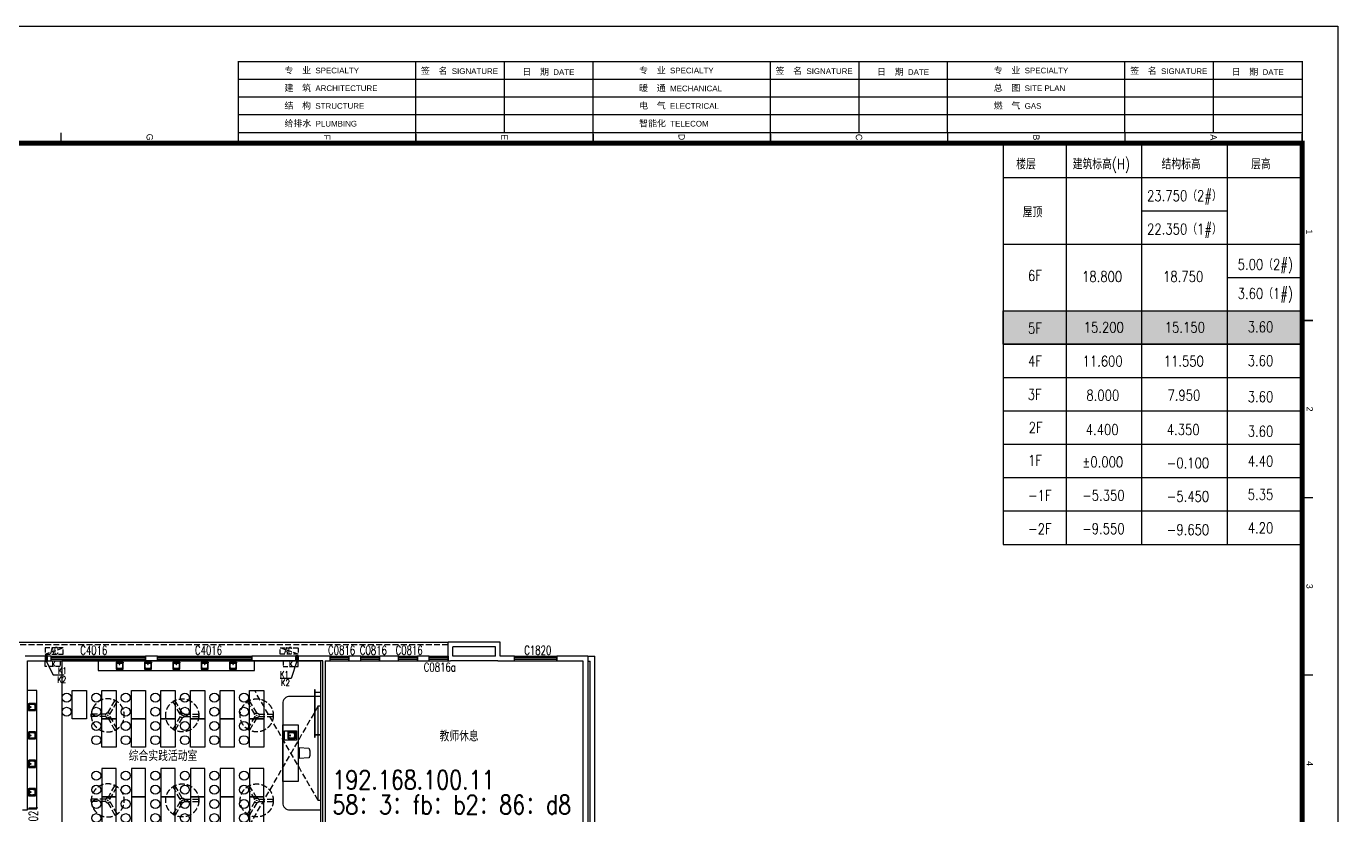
# Model space of a CAD drawing. Extents: x 447078 to 1776277, y 243534 to 519428.
# Drawn here: x 1417447 to 1472920, y 485834 to 519203 of the extents above; entities that cross this region are included whole.
import ezdxf
from ezdxf.enums import TextEntityAlignment as Align
from ezdxf.xclip import XClip

# ---------------------------------------------------------------- set-up
doc = ezdxf.new("R2010")
doc.units = 0
doc.header["$LTSCALE"] = 1000
doc.header["$MEASUREMENT"] = 0
doc.header["$XCLIPFRAME"] = 2
for name, pattern in [('AP-02-RETAIL$0$DASH', [0.35, 0.25, -0.1]), ('DASH', [0.35, 0.25, -0.1]), ('HIDDEN3', [1.905, 1.27, -0.635])]:
    doc.linetypes.add(name, pattern=pattern)
for name, color, linetype in [('A-APRO', 11, 'Continuous'), ('A-EQPM-MECH', 191, 'Continuous'), ('A-FIXT-DASH', 211, 'HIDDEN3'), ('A-FURN', 251, 'Continuous'), ('A-OVER', 23, 'Continuous'), ('A-WALL', 140, 'Continuous'), ('A-WALL-HATH', 8, 'Continuous'), ('A-WIND', 2, 'Continuous'), ('A-WIND-IDEN', 4, 'Continuous'), ('G-0-XREF', 2, 'Continuous'), ('G-ANNO-NOTE', 80, 'Continuous'), ('图框CCDI_B0GA0+0.00$0$G-ANNO-TEXT', 33, 'Continuous'), ('图框CCDI_B0GA0+0.00$0$G-BORD', 3, 'Continuous'), ('家具', 9, 'Continuous')]:
    doc.layers.add(name, color=color, linetype=linetype)
doc.layers.add('A门禁安装位置', color=1, linetype='Continuous', lineweight=30)
doc.styles.add('_TCH_DIM', font='SIMPLEX', dxfattribs={"bigfont": 'GBCBIG'})
doc.styles.add('_TCH_WINDOW', font='SIMPLEX', dxfattribs={"height": 3.5, "bigfont": 'GBCBIG'})
doc.styles.add('CCDI-TOG-02', font='simplex.shx', dxfattribs={"width": 0.8, "bigfont": 'zjdz.shx'})
doc.styles.add('CCDI_T_G02', font='simplex.shx', dxfattribs={"width": 0.8, "bigfont": 'zjdz.shx'})
doc.styles.add('Note$0$CCDI-TOG-02', font='simplex.shx', dxfattribs={"width": 0.8, "bigfont": 'zjdz.shx'})
doc.styles.add('图框CCDI_B0GA0+0.00$0$CCDI_T_G01', font='')
doc.styles.get('图框CCDI_B0GA0+0.00$0$CCDI_T_G01').set_extended_font_data('Arial')

# ---------------------------------------------------------------- blocks, each defined once
blk = doc.blocks.new('图框CCDI_B0GA0+0.00')
at = {"layer": '图框CCDI_B0GA0+0.00$0$G-BORD'}
for p, q in [((8300, 83150), (8300, 83400)), ((13300, 83150), (13300, 83400)), ((1500, 83100), (1500, 53100)), ((2000, 83100), (2000, 53100)), ((2500, 83100), (2500, 53100)), ((3300, 83100), (3050, 83100)), ((3300, 83100), (3050, 83100)), ((3000, 80600), (1000, 80600)), ((3000, 78100), (1000, 78100)), ((3050, 78100), (3300, 78100)), ((3000, 73100), (1000, 73100)), ((3050, 73100), (3300, 73100)), ((3000, 70600), (1000, 70600)), ((3000, 68100), (1000, 68100)), ((3050, 68100), (3300, 68100)), ((3000, 63100), (1000, 63100)), ((3050, 63100), (3300, 63100)), ((3000, 60600), (1000, 60600)), ((3000, 58100), (1000, 58100)), ((3050, 58100), (3300, 58100)), ((3300, 53100), (3050, 53100)), ((3300, 53100), (3050, 53100)), ((3300, 48100), (3050, 48100)), ((3300, 48100), (3050, 48100))]:
    blk.add_line(p, q, dxfattribs=at)
blk.add_lwpolyline([(0, 84100), (118900, 84100), (118900, 0), (0, 0)], close=True, dxfattribs=at)
at = {"layer": '图框CCDI_B0GA0+0.00$0$G-BORD', "const_width": 35}
for points in [[(8300, 83400), (8300, 83100)], [(13300, 83400), (13300, 83100)], [(18300, 83100), (18300, 83400)], [(3000, 83100), (3000, 53100)], [(3300, 83100), (3300, 63100)], [(3300, 78100), (3000, 78100)], [(3300, 73100), (3000, 73100)], [(3300, 68100), (3000, 68100)], [(3300, 63100), (3000, 63100)], [(3300, 58100), (3000, 58100)], [(3300, 48100), (3000, 48100)]]:
    blk.add_lwpolyline(points, dxfattribs=at)
at = {"layer": '图框CCDI_B0GA0+0.00$0$G-BORD'}
blk.add_lwpolyline([(3300, 83100, 35, 35, 0), (1000, 83100, 35, 35, 0), (1000, 53100, 35, 35, 0), (3300, 53100, 0, 0, 0)], format="xyseb", dxfattribs=at)
at = {"layer": '图框CCDI_B0GA0+0.00$0$G-BORD', "const_width": 140}
blk.add_lwpolyline([(3300, 83100), (117900, 83100), (117900, 1000), (3300, 1000)], close=True, dxfattribs=at)
at = {"layer": '图框CCDI_B0GA0+0.00$0$G-ANNO-TEXT', "style": '图框CCDI_B0GA0+0.00$0$CCDI_T_G01'}
for s, p in [('1', (5800, 83295)), ('2', (10800, 83309)), ('3', (15800, 83307)), ('4', (20800, 83311)), ('A', (3134, 80600)), ('B', (3137, 75600)), ('C', (3129, 70600)), ('D', (3126, 65600)), ('E', (3128, 60600)), ('F', (3130, 55600)), ('G', (3130, 50600))]:
    blk.add_text(s, height=180, dxfattribs=at).set_placement(p, align=Align.MIDDLE_CENTER)
at = {"layer": '图框CCDI_B0GA0+0.00$0$G-ANNO-TEXT', "char_height": 200, "rotation": 90, "style": '图框CCDI_B0GA0+0.00$0$CCDI_T_G01'}
for s, insert, width, attachment_point, line_spacing_factor in [('{\\fSimSun|b0|i0|c134|p54;\\H0.9x;日  期 \\fArial|b0|i0|c0|p39;\\H0.8889x;DATE}', (1295, 81841), 2500, 5, 0.96), ('{\\fSimSun|b0|i0|c134|p54;\\H0.9x;签  名 \\fArial|b0|i0|c0|p34;\\H0.8889x;SIGNATURE}', (1268, 78246), 3400, 4, 0.9), ('{\\fSimSun|b0|i0|c134|p54;\\H0.9x;专  业\\fSimSun|b0|i0|c0|p54; \\fArial|b0|i0|c0|p34;\\H0.8889x;SPECIALTY}', (1250, 74400), 5000, 4, 0.9), ('{\\fSimSun|b0|i0|c134|p54;\\H0.9x;总  图\\fSimSun|b0|i0|c0|p54; \\fArial|b0|i0|c0|p34;\\H0.8889x;SITE PLAN}', (1750, 74400), 3400, 4, 0.9), ('{\\fSimSun|b0|i0|c134|p54;\\H0.9x;燃  气\\fSimSun|b0|i0|c0|p54; \\fArial|b0|i0|c0|p34;\\H0.8889x;GAS}', (2250, 74400), 3400, 4, 0.9), ('{\\fSimSun|b0|i0|c134|p54;\\H0.9x;日  期 \\fArial|b0|i0|c0|p39;\\H0.8889x;DATE}', (1295, 71841), 2500, 5, 0.96), ('{\\fSimSun|b0|i0|c134|p54;\\H0.9x;签  名 \\fArial|b0|i0|c0|p34;\\H0.8889x;SIGNATURE}', (1268, 68246), 3400, 4, 0.9), ('{\\fSimSun|b0|i0|c134|p54;\\H0.9x;暖  通\\fSimSun|b0|i0|c0|p54; \\fArial|b0|i0|c0|p34;\\H0.8889x;MECHANICAL}', (1755, 64400), 3445.37, 4, 0.9), ('{\\fSimSun|b0|i0|c134|p54;\\H0.9x;电  气\\fSimSun|b0|i0|c0|p54; \\fArial|b0|i0|c0|p34;\\H0.8889x;ELECTRICAL}', (2250, 64400), 3400, 4, 0.9), ('{\\fSimSun|b0|i0|c134|p54;\\H0.9x;专  业\\fSimSun|b0|i0|c0|p54; \\fArial|b0|i0|c0|p34;\\H0.8889x;SPECIALTY}', (1250, 64400), 5000, 4, 0.9), ('{\\fSimSun|b0|i0|c134|p54;\\H0.9x;智能化\\fSimSun|b0|i0|c0|p54; \\fArial|b0|i0|c0|p34;\\H0.8889x;TELECOM}', (2750, 64400), 3400, 4, 0.9), ('{\\fSimSun|b0|i0|c134|p54;\\H0.9x;日  期 \\fArial|b0|i0|c0|p39;\\H0.8889x;DATE}', (1295, 61841), 2500, 5, 0.96), ('{\\fSimSun|b0|i0|c134|p54;\\H0.9x;签  名 \\fArial|b0|i0|c0|p34;\\H0.8889x;SIGNATURE}', (1268, 58246), 3400, 4, 0.9), ('{\\fSimSun|b0|i0|c134|p54;\\H0.9x;建  筑\\fSimSun|b0|i0|c0|p54; \\fArial|b0|i0|c0|p34;\\H0.8889x;ARCHITECTURE}', (1750, 54400), 5000, 4, 0.9), ('{\\fSimSun|b0|i0|c134|p54;\\H0.9x;结  构\\fSimSun|b0|i0|c0|p54; \\fArial|b0|i0|c0|p34;\\H0.8889x;STRUCTURE}', (2250, 54400), 5000, 4, 0.9), ('{\\fSimSun|b0|i0|c134|p54;\\H0.9x;专  业\\fSimSun|b0|i0|c0|p54; \\fArial|b0|i0|c0|p34;\\H0.8889x;SPECIALTY}', (1250, 54400), 5000, 4, 0.9), ('{\\fSimSun|b0|i0|c134|p54;\\H0.9x;给排水\\fSimSun|b0|i0|c0|p54; \\fArial|b0|i0|c0|p34;\\H0.8889x;PLUMBING}', (2750, 54400), 3400, 4, 0.9)]:
    blk.add_mtext(s, dxfattribs=dict(at, insert=insert, width=width, attachment_point=attachment_point, line_spacing_factor=line_spacing_factor))
blk = doc.blocks.new('连廊2F')
at = {"layer": 'A-WALL'}
for p, q in [((105066, 165073), (105366, 165073)), ((105066, 165073), (105066, 164873)), ((105066, 164873), (105166, 164873)), ((105166, 156673), (105166, 164873)), ((105366, 156473), (105366, 165073))]:
    blk.add_line(p, q, dxfattribs=at)
blk = doc.blocks.new('cgb')
at = {"layer": 'G-ANNO-NOTE', "ltscale": 5}
for p, q in [((-570, 6400), (6600, 6400)), ((-570, 6400), (-570, -3200)), ((943, 6400), (943, -3200)), ((2743, 6400), (2743, -3200)), ((4800, 6400), (4800, -3200)), ((-570, 5600), (6600, 5600)), ((2743, 4800), (4800, 4800)), ((-570, 4000), (6600, 4000)), ((4800, 3200), (6600, 3200)), ((-570, 2400), (6600, 2400)), ((-570, 1600), (6600, 1600)), ((-570, 800), (6600, 800)), ((-570, 0), (6600, 0)), ((-570, -800), (6600, -800)), ((-570, -1600), (6600, -1600)), ((-570, -2400), (6600, -2400)), ((-570, -3200), (6600, -3200))]:
    blk.add_line(p, q, dxfattribs=at)
at = {"layer": 'G-ANNO-NOTE'}
blk.add_line((6600, 6400), (6600, -3200), dxfattribs=at)
at = {"layer": 'G-ANNO-NOTE', "color": 7, "style": 'CCDI-TOG-02', "width": 0.8}
for s, p in [('楼层', (-258, 5793)), ('建筑标高(H)', (1097, 5793)), ('结构标高', (3227, 5793)), ('层高', (5373, 5793)), ('23.750（2#）', (2881, 5032)), ('屋顶', (-101, 4639)), ('22.350（1#）', (2881, 4232)), ('5.00（2#)', (5050, 3384)), ('6F', (24, 3118)), ('18.800', (1320, 3092)), ('18.750', (3263, 3092)), ('3.60（1#)', (5050, 2687)), ('5F', (24, 1854)), ('15.200', (1360, 1876)), ('15.150', (3304, 1876)), ('3.60', (5293, 1887)), ('4F', (24, 1064)), ('11.600', (1334, 1065)), ('11.550', (3278, 1065)), ('3.60', (5293, 1075)), ('3F', (20, 266)), ('8.000', (1426, 249)), ('7.950', (3370, 249)), ('3.60', (5293, 211)), ('2F', (40, -524)), ('4.400', (1409, -577)), ('4.350', (3353, -577)), ('3.60', (5293, -615)), ('1F', (28, -1316)), ('%%P0.000', (1327, -1352)), ('-0.100', (3353, -1377)), ('4.40', (5293, -1333)), ('5.35', (5293, -2133)), ('-1F', (28, -2156)), ('-5.350', (1327, -2152)), ('-5.450', (3353, -2177)), ('-2F', (28, -2956)), ('-9.550', (1327, -2952)), ('-9.650', (3353, -2977)), ('4.20', (5293, -2933))]:
    blk.add_text(s, height=255, dxfattribs=at).set_placement(p)
blk = doc.blocks.new('sinkt')
at = {"layer": 'A-FURN'}
for p, q in [((101833719, 17376395), (101833219, 17376395)), ((101833219, 17376395), (101833219, 17375995)), ((101833219, 17375995), (101833719, 17375995)), ((101833669, 17376345), (101833369, 17376345)), ((101833369, 17376345), (101833369, 17376045)), ((101833369, 17376345), (101833669, 17376345)), ((101833369, 17376329), (101833393, 17376329)), ((101833369, 17376060), (101833393, 17376060)), ((101833369, 17376045), (101833669, 17376045)), ((101833369, 17376045), (101833393, 17376045)), ((101833623, 17376329), (101833393, 17376329)), ((101833623, 17376060), (101833393, 17376060)), ((101833669, 17376045), (101833393, 17376045)), ((101833403, 17376221), (101833402, 17376216)), ((101833402, 17376216), (101833402, 17376212)), ((101833402, 17376212), (101833402, 17376207)), ((101833402, 17376207), (101833402, 17376204)), ((101833402, 17376204), (101833402, 17376201)), ((101833402, 17376201), (101833402, 17376198)), ((101833402, 17376198), (101833402, 17376196)), ((101833402, 17376196), (101833402, 17376193)), ((101833402, 17376193), (101833402, 17376187)), ((101833402, 17376187), (101833402, 17376181)), ((101833402, 17376181), (101833402, 17376175)), ((101833402, 17376175), (101833402, 17376169)), ((101833402, 17376169), (101833403, 17376163)), ((101833404, 17376236), (101833403, 17376230)), ((101833403, 17376230), (101833403, 17376226)), ((101833403, 17376226), (101833403, 17376221)), ((101833403, 17376163), (101833403, 17376157)), ((101833403, 17376157), (101833403, 17376151)), ((101833403, 17376151), (101833404, 17376145)), ((101833405, 17376248), (101833404, 17376242)), ((101833404, 17376242), (101833404, 17376236)), ((101833404, 17376145), (101833404, 17376139)), ((101833404, 17376139), (101833404, 17376133)), ((101833404, 17376133), (101833405, 17376127)), ((101833406, 17376259), (101833405, 17376254)), ((101833405, 17376254), (101833405, 17376248)), ((101833405, 17376127), (101833406, 17376121)), ((101833407, 17376269), (101833406, 17376264)), ((101833406, 17376264), (101833406, 17376259)), ((101833406, 17376121), (101833406, 17376115)), ((101833406, 17376115), (101833408, 17376109)), ((101833408, 17376273), (101833407, 17376269)), ((101833409, 17376278), (101833408, 17376273)), ((101833408, 17376109), (101833410, 17376103)), ((101833410, 17376282), (101833409, 17376278)), ((101833412, 17376285), (101833410, 17376282)), ((101833410, 17376103), (101833412, 17376099)), ((101833414, 17376288), (101833412, 17376285)), ((101833412, 17376099), (101833414, 17376095)), ((101833415, 17376291), (101833414, 17376288)), ((101833414, 17376095), (101833417, 17376091)), ((101833418, 17376294), (101833415, 17376291)), ((101833417, 17376091), (101833420, 17376088)), ((101833420, 17376296), (101833418, 17376294)), ((101833423, 17376299), (101833420, 17376296)), ((101833420, 17376088), (101833424, 17376085)), ((101833425, 17376301), (101833423, 17376299)), ((101833424, 17376085), (101833430, 17376082)), ((101833428, 17376303), (101833425, 17376301)), ((101833431, 17376305), (101833428, 17376303)), ((101833430, 17376082), (101833436, 17376079)), ((101833435, 17376307), (101833431, 17376305)), ((101833439, 17376309), (101833435, 17376307)), ((101833436, 17376079), (101833443, 17376077)), ((101833443, 17376310), (101833439, 17376309)), ((101833448, 17376311), (101833443, 17376310)), ((101833443, 17376077), (101833450, 17376076)), ((101833452, 17376312), (101833448, 17376311)), ((101833450, 17376076), (101833457, 17376075)), ((101833457, 17376312), (101833452, 17376312)), ((101833463, 17376313), (101833457, 17376312)), ((101833457, 17376075), (101833464, 17376075)), ((101833468, 17376314), (101833463, 17376313)), ((101833464, 17376075), (101833472, 17376074)), ((101833474, 17376314), (101833468, 17376314)), ((101833472, 17376074), (101833479, 17376074)), ((101833479, 17376315), (101833474, 17376314)), ((101833485, 17376315), (101833479, 17376315)), ((101833479, 17376074), (101833486, 17376074)), ((101833494, 17376316), (101833485, 17376315)), ((101833486, 17376074), (101833493, 17376074)), ((101833493, 17376074), (101833501, 17376073)), ((101833503, 17376316), (101833494, 17376316)), ((101833501, 17376073), (101833509, 17376073)), ((101833513, 17376316), (101833503, 17376316)), ((101833509, 17376073), (101833516, 17376073)), ((101833522, 17376316), (101833513, 17376316)), ((101833516, 17376073), (101833524, 17376073)), ((101833532, 17376316), (101833522, 17376316)), ((101833524, 17376073), (101833531, 17376073)), ((101833531, 17376073), (101833538, 17376074)), ((101833535, 17376316), (101833532, 17376316)), ((101833538, 17376316), (101833535, 17376316)), ((101833541, 17376316), (101833538, 17376316)), ((101833538, 17376074), (101833545, 17376074)), ((101833544, 17376316), (101833541, 17376316)), ((101833547, 17376316), (101833544, 17376316)), ((101833545, 17376074), (101833552, 17376074)), ((101833552, 17376315), (101833547, 17376316)), ((101833556, 17376315), (101833552, 17376315)), ((101833552, 17376074), (101833558, 17376075)), ((101833560, 17376315), (101833556, 17376315)), ((101833558, 17376075), (101833565, 17376075)), ((101833564, 17376315), (101833560, 17376315)), ((101833568, 17376314), (101833564, 17376315)), ((101833565, 17376075), (101833570, 17376076)), ((101833573, 17376314), (101833568, 17376314)), ((101833570, 17376076), (101833575, 17376076)), ((101833578, 17376314), (101833573, 17376314)), ((101833575, 17376076), (101833580, 17376076)), ((101833583, 17376313), (101833578, 17376314)), ((101833580, 17376076), (101833585, 17376077)), ((101833587, 17376313), (101833583, 17376313)), ((101833585, 17376077), (101833590, 17376077)), ((101833592, 17376312), (101833587, 17376313)), ((101833590, 17376077), (101833593, 17376078)), ((101833595, 17376312), (101833592, 17376312)), ((101833593, 17376078), (101833597, 17376078)), ((101833599, 17376311), (101833595, 17376312)), ((101833597, 17376078), (101833600, 17376079)), ((101833602, 17376310), (101833599, 17376311)), ((101833600, 17376079), (101833604, 17376081)), ((101833605, 17376309), (101833602, 17376310)), ((101833604, 17376081), (101833607, 17376082)), ((101833608, 17376307), (101833605, 17376309)), ((101833607, 17376082), (101833609, 17376083)), ((101833611, 17376306), (101833608, 17376307)), ((101833609, 17376083), (101833611, 17376085)), ((101833613, 17376304), (101833611, 17376306)), ((101833611, 17376085), (101833613, 17376086)), ((101833616, 17376302), (101833613, 17376304)), ((101833613, 17376086), (101833615, 17376088)), ((101833615, 17376088), (101833617, 17376090)), ((101833618, 17376300), (101833616, 17376302)), ((101833617, 17376090), (101833619, 17376093)), ((101833620, 17376297), (101833618, 17376300)), ((101833619, 17376093), (101833622, 17376095)), ((101833622, 17376295), (101833620, 17376297)), ((101833624, 17376292), (101833622, 17376295)), ((101833622, 17376095), (101833624, 17376098)), ((101833625, 17376290), (101833624, 17376292)), ((101833624, 17376098), (101833626, 17376101)), ((101833627, 17376287), (101833625, 17376290)), ((101833626, 17376101), (101833627, 17376105)), ((101833628, 17376284), (101833627, 17376287)), ((101833627, 17376105), (101833629, 17376109)), ((101833629, 17376280), (101833628, 17376284)), ((101833630, 17376276), (101833629, 17376280)), ((101833629, 17376109), (101833630, 17376114)), ((101833631, 17376272), (101833630, 17376276)), ((101833630, 17376114), (101833631, 17376118)), ((101833631, 17376268), (101833631, 17376272)), ((101833632, 17376264), (101833631, 17376268)), ((101833631, 17376123), (101833632, 17376128)), ((101833631, 17376118), (101833631, 17376123)), ((101833633, 17376257), (101833632, 17376264)), ((101833632, 17376131), (101833633, 17376135)), ((101833632, 17376128), (101833632, 17376131)), ((101833634, 17376250), (101833633, 17376257)), ((101833633, 17376135), (101833634, 17376139)), ((101833634, 17376243), (101833634, 17376250)), ((101833635, 17376236), (101833634, 17376243)), ((101833634, 17376142), (101833635, 17376146)), ((101833634, 17376139), (101833634, 17376142)), ((101833636, 17376229), (101833635, 17376236)), ((101833635, 17376151), (101833636, 17376156)), ((101833635, 17376146), (101833635, 17376151)), ((101833636, 17376222), (101833636, 17376229)), ((101833637, 17376215), (101833636, 17376222)), ((101833636, 17376176), (101833637, 17376180)), ((101833636, 17376172), (101833636, 17376176)), ((101833636, 17376167), (101833636, 17376172)), ((101833636, 17376161), (101833636, 17376167)), ((101833636, 17376156), (101833636, 17376161)), ((101833637, 17376207), (101833637, 17376215)), ((101833637, 17376200), (101833637, 17376207)), ((101833637, 17376193), (101833637, 17376200)), ((101833637, 17376189), (101833637, 17376193)), ((101833637, 17376184), (101833637, 17376189)), ((101833637, 17376180), (101833637, 17376184)), ((101833654, 17376195), (101833654, 17376298)), ((101833654, 17376195), (101833654, 17376091)), ((101833669, 17376045), (101833669, 17376345)), ((101833669, 17376345), (101833669, 17376045)), ((101833719, 17375995), (101833719, 17376395))]:
    blk.add_line(p, q, dxfattribs=at)
for centre, radius in [((101833393, 17376314), 9.18), ((101833457, 17376195), 15.3)]:
    blk.add_circle(centre, radius, dxfattribs=at)
for centre, start, end in [((101833623, 17376298), 0, 90), ((101833623, 17376091), 270, 0)]:
    blk.add_arc(centre, 30.9, start, end, dxfattribs=at)
blk = doc.blocks.new('CHAIR4')
at = {"layer": 'A-FURN'}
for p, q in [((-449, 226), (0, 248)), ((0, 248), (0, -248)), ((-449, -226), (0, -248))]:
    blk.add_line(p, q, dxfattribs=at)
for centre, radius, start, end in [((267, 0), 767, 164.29246, 195.70754), ((-447, 201), 25, 92.86241, 164.29246), ((-447, -201), 25, 195.70754, 267.13759)]:
    blk.add_arc(centre, radius, start, end, dxfattribs=at)
blk = doc.blocks.new('dfc-1')
at = {"layer": 'A-FURN', "linetype": 'DASH'}
for p, q in [((0, 100), (306, 630)), ((87, 50), (392, 580)), ((-87, 50), (-698, 50)), ((-87, -50), (-698, -50)), ((0, -100), (306, -630)), ((87, -50), (392, -580))]:
    blk.add_line(p, q, dxfattribs=at)
for radius in [700, 100, 10]:
    blk.add_circle((0, 0), radius, dxfattribs=at)
for start, end in [(55.904, 64.096), (175.904, 184.096), (295.904, 304.096)]:
    blk.add_arc((0, 0), 700, start, end, dxfattribs=at)
blk = doc.blocks.new('sinks')
at = {"layer": 'A-FURN'}
for p, q in [((101861908, 17372404), (101861908, 17372383)), ((101861908, 17372154), (101861908, 17372383)), ((101862158, 17372154), (101861908, 17372154)), ((101861921, 17372192), (101861921, 17372404)), ((101861933, 17372318), (101861932, 17372312)), ((101861932, 17372312), (101861932, 17372306)), ((101861932, 17372306), (101861932, 17372300)), ((101861932, 17372300), (101861932, 17372294)), ((101861932, 17372294), (101861932, 17372287)), ((101861932, 17372287), (101861932, 17372281)), ((101861932, 17372281), (101861932, 17372275)), ((101861932, 17372275), (101861932, 17372269)), ((101861932, 17372269), (101861932, 17372263)), ((101861932, 17372263), (101861932, 17372257)), ((101861932, 17372257), (101861933, 17372252)), ((101861934, 17372336), (101861933, 17372330)), ((101861933, 17372330), (101861933, 17372324)), ((101861933, 17372324), (101861933, 17372318)), ((101861933, 17372252), (101861933, 17372246)), ((101861933, 17372246), (101861933, 17372240)), ((101861933, 17372240), (101861934, 17372236)), ((101861935, 17372342), (101861934, 17372336)), ((101861934, 17372236), (101861934, 17372232)), ((101861934, 17372232), (101861934, 17372228)), ((101861934, 17372228), (101861935, 17372224)), ((101861937, 17372348), (101861935, 17372342)), ((101861935, 17372224), (101861935, 17372220)), ((101861935, 17372220), (101861935, 17372217)), ((101861935, 17372217), (101861936, 17372214)), ((101861936, 17372214), (101861937, 17372211)), ((101861939, 17372353), (101861937, 17372348)), ((101861937, 17372211), (101861938, 17372208)), ((101861938, 17372208), (101861939, 17372206)), ((101861942, 17372358), (101861939, 17372353)), ((101861939, 17372206), (101861940, 17372204)), ((101861940, 17372204), (101861941, 17372202)), ((101861941, 17372202), (101861943, 17372200)), ((101861944, 17372361), (101861942, 17372358)), ((101861943, 17372200), (101861944, 17372199)), ((101861947, 17372364), (101861944, 17372361)), ((101861944, 17372199), (101861946, 17372197)), ((101861946, 17372197), (101861948, 17372195)), ((101862033, 17372167), (101861946, 17372167)), ((101861950, 17372366), (101861947, 17372364)), ((101861948, 17372195), (101861950, 17372193)), ((101861953, 17372368), (101861950, 17372366)), ((101861950, 17372193), (101861953, 17372191)), ((101861956, 17372370), (101861953, 17372368)), ((101861953, 17372191), (101861955, 17372190)), ((101861955, 17372190), (101861958, 17372189)), ((101861961, 17372371), (101861956, 17372370)), ((101861958, 17372189), (101861962, 17372187)), ((101861966, 17372372), (101861961, 17372371)), ((101861962, 17372187), (101861965, 17372186)), ((101861965, 17372186), (101861969, 17372186)), ((101861971, 17372373), (101861966, 17372372)), ((101861969, 17372186), (101861973, 17372185)), ((101861976, 17372374), (101861971, 17372373)), ((101861973, 17372185), (101861977, 17372185)), ((101861981, 17372374), (101861976, 17372374)), ((101861977, 17372185), (101861980, 17372184)), ((101861980, 17372184), (101861983, 17372184)), ((101861986, 17372374), (101861981, 17372374)), ((101861983, 17372184), (101861986, 17372183)), ((101861991, 17372375), (101861986, 17372374)), ((101861986, 17372183), (101861989, 17372183)), ((101861989, 17372183), (101861992, 17372182)), ((101861997, 17372375), (101861991, 17372375)), ((101861992, 17372182), (101861997, 17372182)), ((101862002, 17372375), (101861997, 17372375)), ((101861997, 17372182), (101862001, 17372182)), ((101862001, 17372182), (101862005, 17372181)), ((101862007, 17372376), (101862002, 17372375)), ((101862005, 17372181), (101862009, 17372181)), ((101862012, 17372376), (101862007, 17372376)), ((101862009, 17372181), (101862014, 17372181)), ((101862017, 17372376), (101862012, 17372376)), ((101862014, 17372181), (101862017, 17372181)), ((101862021, 17372376), (101862017, 17372376)), ((101862017, 17372181), (101862021, 17372181)), ((101862026, 17372376), (101862021, 17372376)), ((101862021, 17372181), (101862024, 17372180)), ((101862024, 17372180), (101862028, 17372180)), ((101862031, 17372376), (101862026, 17372376)), ((101862028, 17372180), (101862031, 17372180)), ((101862034, 17372376), (101862031, 17372376)), ((101862031, 17372180), (101862037, 17372180)), ((101862033, 17372167), (101862119, 17372167)), ((101862036, 17372376), (101862034, 17372376)), ((101862038, 17372376), (101862036, 17372376)), ((101862037, 17372180), (101862043, 17372180)), ((101862041, 17372376), (101862038, 17372376)), ((101862043, 17372376), (101862041, 17372376)), ((101862047, 17372376), (101862043, 17372376)), ((101862043, 17372180), (101862050, 17372180)), ((101862051, 17372376), (101862047, 17372376)), ((101862050, 17372180), (101862056, 17372181)), ((101862055, 17372376), (101862051, 17372376)), ((101862059, 17372376), (101862055, 17372376)), ((101862056, 17372181), (101862062, 17372181)), ((101862063, 17372375), (101862059, 17372376)), ((101862062, 17372181), (101862068, 17372182)), ((101862067, 17372375), (101862063, 17372375)), ((101862072, 17372374), (101862067, 17372375)), ((101862068, 17372182), (101862073, 17372183)), ((101862077, 17372374), (101862072, 17372374)), ((101862073, 17372183), (101862079, 17372183)), ((101862082, 17372373), (101862077, 17372374)), ((101862079, 17372183), (101862085, 17372184)), ((101862087, 17372373), (101862082, 17372373)), ((101862085, 17372184), (101862090, 17372185)), ((101862091, 17372373), (101862087, 17372373)), ((101862090, 17372185), (101862094, 17372185)), ((101862094, 17372372), (101862091, 17372373)), ((101862098, 17372371), (101862094, 17372372)), ((101862094, 17372185), (101862097, 17372185)), ((101862097, 17372185), (101862101, 17372186)), ((101862102, 17372371), (101862098, 17372371)), ((101862101, 17372186), (101862104, 17372187)), ((101862106, 17372369), (101862102, 17372371)), ((101862104, 17372187), (101862107, 17372188)), ((101862108, 17372368), (101862106, 17372369)), ((101862107, 17372188), (101862110, 17372189)), ((101862111, 17372367), (101862108, 17372368)), ((101862110, 17372189), (101862112, 17372190)), ((101862113, 17372365), (101862111, 17372367)), ((101862112, 17372190), (101862114, 17372192)), ((101862115, 17372363), (101862113, 17372365)), ((101862114, 17372192), (101862116, 17372193)), ((101862117, 17372361), (101862115, 17372363)), ((101862116, 17372193), (101862119, 17372195)), ((101862120, 17372359), (101862117, 17372361)), ((101862119, 17372195), (101862120, 17372197)), ((101862122, 17372357), (101862120, 17372359)), ((101862120, 17372197), (101862122, 17372198)), ((101862123, 17372354), (101862122, 17372357)), ((101862122, 17372198), (101862124, 17372200)), ((101862125, 17372352), (101862123, 17372354)), ((101862124, 17372200), (101862125, 17372202)), ((101862127, 17372349), (101862125, 17372352)), ((101862125, 17372202), (101862127, 17372204)), ((101862128, 17372345), (101862127, 17372349)), ((101862127, 17372204), (101862128, 17372207)), ((101862129, 17372342), (101862128, 17372345)), ((101862128, 17372207), (101862129, 17372210)), ((101862130, 17372338), (101862129, 17372342)), ((101862129, 17372210), (101862130, 17372212)), ((101862130, 17372334), (101862130, 17372338)), ((101862131, 17372330), (101862130, 17372334)), ((101862130, 17372215), (101862131, 17372218)), ((101862130, 17372212), (101862130, 17372215)), ((101862132, 17372326), (101862131, 17372330)), ((101862131, 17372222), (101862132, 17372226)), ((101862131, 17372218), (101862131, 17372222)), ((101862132, 17372321), (101862132, 17372326)), ((101862132, 17372317), (101862132, 17372321)), ((101862133, 17372312), (101862132, 17372317)), ((101862132, 17372234), (101862133, 17372238)), ((101862132, 17372230), (101862132, 17372234)), ((101862132, 17372226), (101862132, 17372230)), ((101862133, 17372307), (101862133, 17372312)), ((101862134, 17372300), (101862133, 17372307)), ((101862133, 17372252), (101862134, 17372255)), ((101862133, 17372248), (101862133, 17372252)), ((101862133, 17372245), (101862133, 17372248)), ((101862133, 17372241), (101862133, 17372245)), ((101862133, 17372238), (101862133, 17372241)), ((101862134, 17372292), (101862134, 17372300)), ((101862134, 17372284), (101862134, 17372292)), ((101862134, 17372276), (101862134, 17372284)), ((101862134, 17372268), (101862134, 17372276)), ((101862134, 17372266), (101862134, 17372268)), ((101862134, 17372263), (101862134, 17372266)), ((101862134, 17372260), (101862134, 17372263)), ((101862134, 17372258), (101862134, 17372260)), ((101862134, 17372255), (101862134, 17372258)), ((101862145, 17372192), (101862145, 17372404)), ((101862158, 17372404), (101862158, 17372154))]:
    blk.add_line(p, q, dxfattribs=at)
blk.add_lwpolyline([(101862158, 17372404), (101861908, 17372404)], dxfattribs=at)
for centre, radius in [((101862033, 17372330), 12.8), ((101862132, 17372383), 7.65)]:
    blk.add_circle(centre, radius, dxfattribs=at)
for centre, start, end in [((101861946, 17372192), 180, 270), ((101862119, 17372192), 270, 0)]:
    blk.add_arc(centre, 25.7, start, end, dxfattribs=at)
blk = doc.blocks.new('H2S')
at = {"layer": 'A-FURN'}
for points in [[(7949, 4988), (7949, 4588), (250, 4588), (250, 4988)], [(10149, 2988), (9749, 2988), (9749, 588), (10149, 588)], [(7949, -3212), (7949, -2812), (1349, -2812), (1349, -3212)]]:
    blk.add_lwpolyline(points, dxfattribs=at)
for points in [[(949, 2538), (1549, 2538), (1549, 3738), (949, 3738)], [(2199, 2538), (2799, 2538), (2799, 3738), (2199, 3738)], [(3449, 2538), (4049, 2538), (4049, 3738), (3449, 3738)], [(4699, 2538), (5299, 2538), (5299, 3738), (4699, 3738)], [(5949, 2538), (6549, 2538), (6549, 3738), (5949, 3738)], [(7199, 2538), (7799, 2538), (7799, 3738), (7199, 3738)], [(-1351, 2688), (-1351, -1312), (-1451, -1312), (-1451, 2688)], [(949, 1338), (1549, 1338), (1549, 2538), (949, 2538)], [(2199, 1338), (2799, 1338), (2799, 2538), (2199, 2538)], [(3449, 1338), (4049, 1338), (4049, 2538), (3449, 2538)], [(4699, 1338), (5299, 1338), (5299, 2538), (4699, 2538)], [(5949, 1338), (6549, 1338), (6549, 2538), (5949, 2538)], [(7199, 1338), (7799, 1338), (7799, 2538), (7199, 2538)], [(149, -512), (-501, -512), (-501, 1888), (149, 1888)], [(-1201, -1987), (-1201, 13), (-1221, 13), (-1221, -1987)], [(949, 438), (1549, 438), (1549, -762), (949, -762)], [(2199, 438), (2799, 438), (2799, -762), (2199, -762)], [(3449, 438), (4049, 438), (4049, -762), (3449, -762)], [(4699, 438), (5299, 438), (5299, -762), (4699, -762)], [(5949, 438), (6549, 438), (6549, -762), (5949, -762)], [(7199, 438), (7799, 438), (7799, -762), (7199, -762)], [(-1451, -97), (-1451, -77), (-1221, -77), (-1221, -97)], [(949, -762), (1549, -762), (1549, -1962), (949, -1962)], [(2199, -762), (2799, -762), (2799, -1962), (2199, -1962)], [(3449, -762), (4049, -762), (4049, -1962), (3449, -1962)], [(4699, -762), (5299, -762), (5299, -1962), (4699, -1962)], [(5949, -762), (6549, -762), (6549, -1962), (5949, -1962)], [(7199, -762), (7799, -762), (7799, -1962), (7199, -1962)], [(8449, -762), (9049, -762), (9049, -1962), (8449, -1962)], [(-1451, -1897), (-1451, -1877), (-1221, -1877), (-1221, -1897)]]:
    blk.add_lwpolyline(points, close=True, dxfattribs=at)
for centre in [(1789, 3438), (3039, 3438), (4289, 3438), (5539, 3438), (6789, 3438), (8039, 3438), (1789, 2838), (3039, 2838), (4289, 2838), (5539, 2838), (6789, 2838), (8039, 2838), (1789, 2238), (3039, 2238), (4289, 2238), (5539, 2238), (6789, 2238), (8039, 2238), (1789, 1638), (3039, 1638), (4289, 1638), (5539, 1638), (6789, 1638), (8039, 1638), (1789, 138), (3039, 138), (4289, 138), (5539, 138), (6789, 138), (8039, 138), (1789, -462), (3039, -462), (4289, -462), (5539, -462), (6789, -462), (8039, -462), (1789, -1062), (3039, -1062), (4289, -1062), (5539, -1062), (6789, -1062), (8039, -1062), (9289, -1062), (1789, -1662), (3039, -1662), (4289, -1662), (5539, -1662), (6789, -1662), (8039, -1662), (9289, -1662)]:
    blk.add_circle(centre, 190, dxfattribs=at)
at = {"layer": '家具', "linetype": 'DASH'}
for points in [[(-1351, -1312), (1549, 3711)], [(-1351, 2688), (1334, -1962)]]:
    blk.add_lwpolyline(points, dxfattribs=at)
at = {"layer": '家具'}
blk.add_lwpolyline([(-1451, -1712), (-151, -1712, 0.414214), (149, -1412), (149, 2788, 0.414214), (-151, 3088), (-1451, 3088)], format="xyb", dxfattribs=at)
at = {"layer": 'A-FURN', "xscale": 1.19999985396862, "yscale": 1.19999985396862, "zscale": 1.19999985396862}
for p in [(-122233375, -20841945), (-122232175, -20841945), (-122230975, -20841945), (-122229775, -20841945), (-122228575, -20841945), (-122227375, -20841945)]:
    blk.add_blockref('sinks', p, dxfattribs=at)
at = {"layer": 'A-FURN'}
for p in [(1249, 2688), (4399, 2688), (1249, -912), (4399, -912)]:
    blk.add_blockref('dfc-1', p, dxfattribs=at)
at = {"layer": 'A-FURN', "xscale": -1}
for name, p in [('dfc-1', (7549, 2688)), ('sinkt', (101833293, -17376257)), ('dfc-1', (7549, -912))]:
    blk.add_blockref(name, p, dxfattribs=at)
at = {"layer": 'A-FURN'}
for name, p, xscale, yscale, zscale, rotation in [('sinks', (-20836783, -122232037), -1.19999985396862, 1.19999985396862, 1.19999985396862, 270), ('sinks', (-20836783, -122233237), -1.19999985396862, 1.19999985396862, 1.19999985396862, 270), ('CHAIR4', (-551, 688), -0.9000000059604645, 0.9000000059604645, 0.9000000059604645, 180), ('sinks', (-122232175, 20843720), -1.19999985396862, 1.19999985396862, 1.19999985396862, 180), ('sinks', (-122230975, 20843720), -1.19999985396862, 1.19999985396862, 1.19999985396862, 180), ('sinks', (-122229775, 20843720), -1.19999985396862, 1.19999985396862, 1.19999985396862, 180), ('sinks', (-122228575, 20843720), -1.19999985396862, 1.19999985396862, 1.19999985396862, 180), ('sinks', (-122227375, 20843720), -1.19999985396862, 1.19999985396862, 1.19999985396862, 180)]:
    blk.add_blockref(name, p, dxfattribs=dict(at, xscale=xscale, yscale=yscale, zscale=zscale, rotation=rotation))
blk = doc.blocks.new('KT-SWSN')
at = {"layer": 'A-EQPM-MECH', "linetype": 'DASH', "ltscale": 0.8}
blk.add_line((934546, 493315), (935311, 493581), dxfattribs=at)
for points in [[(934546, 493315), (935311, 493315), (935311, 493581), (934546, 493581)], [(935183, 492788), (934546, 492788), (934546, 493038), (935183, 493038)]]:
    blk.add_lwpolyline(points, close=True, dxfattribs=at)
at = {"layer": 'A-EQPM-MECH'}
blk.add_lwpolyline([(934546, 493013), (934646, 493013), (934646, 493263), (934546, 493263)], close=True, dxfattribs=at)
blk.add_lwpolyline([(934596, 493263), (934596, 493013)], dxfattribs=at)
at = {"layer": 'A-FIXT-DASH'}
blk.add_lwpolyline([(934596, 493013), (934887, 492446), (935357, 492446)], dxfattribs=at)
at = {"layer": 'A-EQPM-MECH', "style": '_TCH_DIM', "width": 0.705882}
blk.add_text('AC', height=297.5, dxfattribs=at).set_placement((934762, 493315))
at = {"layer": 'A-EQPM-MECH', "style": 'Note$0$CCDI-TOG-02', "text_generation_flag": 4, "width": 0.8}
blk.add_text('K', height=200, dxfattribs=at).set_placement((934822, 493006))
at = {"layer": 'A-FIXT-DASH', "style": 'CCDI_T_G02', "width": 0.8}
blk.add_text('K1', height=265.8, dxfattribs=at).set_placement((935094, 492483))
blk = doc.blocks.new('bc-kty')
at = {"layer": 'A-EQPM-MECH', "linetype": 'DASH', "ltscale": 0.8}
blk.add_line((100, 176), (-665, 443), dxfattribs=at)
for points in [[(100, 176), (-665, 176), (-665, 443), (100, 443)], [(-538, -350), (100, -350), (100, -100), (-538, -100)]]:
    blk.add_lwpolyline(points, close=True, dxfattribs=at)
at = {"layer": 'A-EQPM-MECH'}
blk.add_lwpolyline([(100, -125), (0, -125), (0, 125), (100, 125)], close=True, dxfattribs=at)
blk.add_lwpolyline([(50, 125), (50, -125)], dxfattribs=at)
at = {"layer": 'A-FIXT-DASH'}
blk.add_lwpolyline([(50, -125), (-194, -849), (-664, -849)], dxfattribs=at)
at = {"layer": 'A-EQPM-MECH', "style": '_TCH_DIM', "width": 0.705882}
blk.add_text('AC', height=297.5, dxfattribs=at).set_placement((-487, 176))
at = {"layer": 'A-EQPM-MECH', "style": 'Note$0$CCDI-TOG-02', "text_generation_flag": 4, "width": 0.8}
blk.add_text('K', height=200, dxfattribs=at).set_placement((-284, -132))
at = {"layer": 'A-FIXT-DASH', "style": 'CCDI_T_G02', "width": 0.8}
blk.add_text('K1', height=265.8, dxfattribs=at).set_placement((-664, -812))
blk = doc.blocks.new('$TCHSYS$WIN2D')
for p, q in [((-0.5, 0.5), (0.5, 0.5)), ((-0.5, 0.5), (-0.5, -0.5)), ((0.5, 0.5), (0.5, -0.5)), ((0.5, 0.167), (-0.5, 0.167)), ((0.5, -0.167), (-0.5, -0.167)), ((-0.5, -0.5), (0.5, -0.5))]:
    blk.add_line(p, q)

msp = doc.modelspace()

# ---------------------------------------------------------------- hatches: boundary and pattern name
at = {"layer": 'A-WALL-HATH'}
h = msp.add_hatch(color=256, dxfattribs=at)
h.dxf.hatch_style = 1
h.paths.add_polyline_path([(1458767, 507160.2), (1471420.2, 507160.2), (1471420.2, 505748.5), (1458767, 505748.5)])

# ---------------------------------------------------------------- linework, layer by layer
at = {"layer": 'A-FURN'}
msp.add_lwpolyline([(1417495.6, 486091.4), (1417895.6, 486091.4), (1417895.6, 491091.4), (1417495.6, 491091.4)], dxfattribs=at)
at = {"layer": 'A-OVER'}
msp.add_line((1382095.3, 493141.4), (1435295.6, 493141.4), dxfattribs=at)
at = {"layer": 'A-OVER', "linetype": 'AP-02-RETAIL$0$DASH'}
msp.add_line((1382195.3, 493041.4), (1435295.6, 493041.4), dxfattribs=at)
at = {"layer": 'A-WALL'}
for p, q in [((1435295.6, 492541.4), (1435295.6, 493141.4)), ((1437495.6, 493141.4), (1435295.6, 493141.4)), ((1435495.6, 492541.4), (1435495.6, 492941.4)), ((1437295.6, 492941.4), (1435495.6, 492941.4)), ((1437295.6, 492541.4), (1437295.6, 492941.4)), ((1437495.6, 492541.4), (1437495.6, 493141.4)), ((1418495.6, 492541.4), (1417395.6, 492541.4)), ((1417495.6, 486041.4), (1417495.6, 492341.4)), ((1417495.6, 492341.4), (1418495.6, 492341.4)), ((1418495.6, 492341.4), (1418495.6, 492541.4)), ((1422995.6, 492541.4), (1422495.6, 492541.4)), ((1422495.6, 492541.4), (1422495.6, 492341.4)), ((1422495.6, 492341.4), (1422995.6, 492341.4)), ((1422995.6, 492341.4), (1422995.6, 492541.4)), ((1429995.6, 492541.4), (1426995.6, 492541.4)), ((1426995.6, 492541.4), (1426995.6, 492341.4)), ((1426995.6, 492341.4), (1429895.6, 492341.4)), ((1429895.6, 492341.4), (1429895.6, 484941.4)), ((1430295.6, 492541.4), (1429995.6, 492541.4)), ((1430095.6, 492341.4), (1430095.6, 484941.4)), ((1430095.6, 492341.4), (1430295.6, 492341.4)), ((1430295.6, 492341.4), (1430295.6, 492541.4)), ((1431595.6, 492541.4), (1431095.6, 492541.4)), ((1431095.6, 492541.4), (1431095.6, 492341.4)), ((1431095.6, 492341.4), (1431595.6, 492341.4)), ((1431595.6, 492341.4), (1431595.6, 492541.4)), ((1433195.6, 492541.4), (1432395.6, 492541.4)), ((1432395.6, 492541.4), (1432395.6, 492341.4)), ((1432395.6, 492341.4), (1433195.6, 492341.4)), ((1433195.6, 492341.4), (1433195.6, 492541.4)), ((1434495.6, 492541.4), (1433995.6, 492541.4)), ((1433995.6, 492541.4), (1433995.6, 492341.4)), ((1433995.6, 492341.4), (1434495.6, 492341.4)), ((1434495.6, 492341.4), (1434495.6, 492541.4)), ((1435295.6, 492541.4), (1435295.6, 492341.4)), ((1435295.6, 492341.4), (1435395.6, 492341.4)), ((1437395.6, 492341.4), (1435395.6, 492341.4)), ((1437295.6, 492541.4), (1435495.6, 492541.4)), ((1437395.6, 492341.4), (1438095.6, 492341.4)), ((1438095.6, 492541.4), (1437495.6, 492541.4)), ((1438095.6, 492341.4), (1438095.6, 492541.4)), ((1441195.6, 492541.4), (1439895.6, 492541.4)), ((1439895.6, 492541.4), (1439895.6, 492341.4)), ((1439895.6, 492341.4), (1440995.6, 492341.4)), ((1440995.6, 492341.4), (1440995.6, 485341.4)), ((1441195.6, 492541.4), (1441195.6, 485241.4)), ((1417295.6, 486041.4), (1417495.6, 486041.4))]:
    msp.add_line(p, q, dxfattribs=at)
at = {"layer": 'A-WALL-HATH'}
msp.add_lwpolyline([(1458767, 507160.2), (1471420.2, 507160.2), (1471420.2, 505748.5), (1458767, 505748.5)], close=True, dxfattribs=at)

# ---------------------------------------------------------------- block references
msp.add_blockref('连廊2F', (1336129.1, 327468.2))
at = {"layer": 'A-APRO', "xscale": 1.764705882352941, "yscale": 1.764705882352941, "zscale": 1.764705882352941}
msp.add_blockref('cgb', (1459773.2, 502924.9), dxfattribs=at)
at = {"layer": 'A-EQPM-MECH'}
msp.add_blockref('KT-SWSN', (483700, -683.6), dxfattribs=at)
at = {"layer": 'A-FURN', "xscale": -1.19999985396862, "yscale": 1.19999985396862, "zscale": 1.19999985396862, "rotation": 90}
for p in [(22264427.7, 122724816), (22264427.7, 122723616), (22264427.7, 122722416), (22264427.7, 122721216)]:
    msp.add_blockref('sinks', p, dxfattribs=at)
at = {"layer": 'A-WALL'}
msp.add_blockref('bc-kty', (1428845.6, 492454.8), dxfattribs=at)
ref = msp.add_blockref('H2S', (1428445.1, 489129), dxfattribs=dict(at, rotation=180))
XClip(ref).set_block_clipping_path([(-1550.5036899531, -3212.3852377177), (9486.9982241939, 5187.6147622313)])
at = {"layer": 'A-WIND', "yscale": 200}
for p, xscale, zscale, rotation in [((1420495.6, 492441.4), -4000, -4000, 179.9999999998113), ((1424995.6, 492441.4), -4000, -4000, 179.9999999998113), ((1430695.6, 492441.4), -800, -800, 179.999999999811), ((1431995.6, 492441.4), -800, -800, 179.999999999811), ((1433595.6, 492441.4), -800, -800, 179.999999999811), ((1434895.6, 492441.4), -800, -800, 179.999999999811), ((1438995.6, 492441.4), -1800, -1800, 179.9999999998107)]:
    msp.add_blockref('$TCHSYS$WIN2D', p, dxfattribs=dict(at, xscale=xscale, zscale=zscale, rotation=rotation))
at = {"layer": 'G-0-XREF', "xscale": 1.5, "yscale": 1.5, "zscale": 1.5, "rotation": 270}
msp.add_blockref('图框CCDI_B0GA0+0.00', (1346770.2, 519203.4), dxfattribs=at)

# ---------------------------------------------------------------- texts
at = {"layer": 'A-FIXT-DASH', "style": 'CCDI_T_G02', "width": 0.8}
for p in [(1418767.2, 491415.7), (1428225, 491288.8)]:
    msp.add_text('K2', height=265.82, dxfattribs=at).set_placement(p)
at = {"layer": 'A-WIND-IDEN', "style": '_TCH_WINDOW', "width": 0.705882}
for s, rotation, p in [('C4016', 360, (1419731.1, 492608.3)), ('C4016', 360, (1424583.1, 492608.3)), ('C0816', 360, (1430212.6, 492608.3)), ('C0816', 360, (1431557.6, 492608.3)), ('C0816', 360, (1433070.6, 492608.3)), ('C1820', 360, (1438509.6, 492608.3)), ('C0816a', 360, (1434258.8, 491893.4)), ('M1021', 90, (1417931.2, 485053.4))]:
    msp.add_text(s, height=375, rotation=rotation, dxfattribs=at).set_placement(p)
at = {"layer": 'A门禁安装位置', "char_height": 800, "width": 9568.517, "attachment_point": 1, "style": 'CCDI_T_G02'}
for s, insert in [('192.168.100.11', (1430397, 487714.2)), ('58{\\f宋体|b0|i0|c134|p2;：\\Fsimplex.shx,zjdz.shx|c0;3\\f宋体|b0|i0|c134|p2;：\\Fsimplex.shx,zjdz.shx|c0;fb\\f宋体|b0|i0|c134|p2;：\\Fsimplex.shx,zjdz.shx|c0;b2\\f宋体|b0|i0|c134|p2;：\\Fsimplex.shx,zjdz.shx|c0;86\\f宋体|b0|i0|c134|p2;：\\Fsimplex.shx,zjdz.shx|c0;d8\\P}', (1430397, 486666.6))]:
    msp.add_mtext(s, dxfattribs=dict(at, insert=insert))
at = {"layer": 'G-ANNO-NOTE', "style": 'CCDI_T_G02', "width": 0.8}
for s, p in [('教师休息', (1434927.9, 488936.5)), ('综合实践活动室', (1421781.9, 488103.6))]:
    msp.add_text(s, height=450, dxfattribs=at).set_placement(p)

doc.saveas('drawing.dxf')
